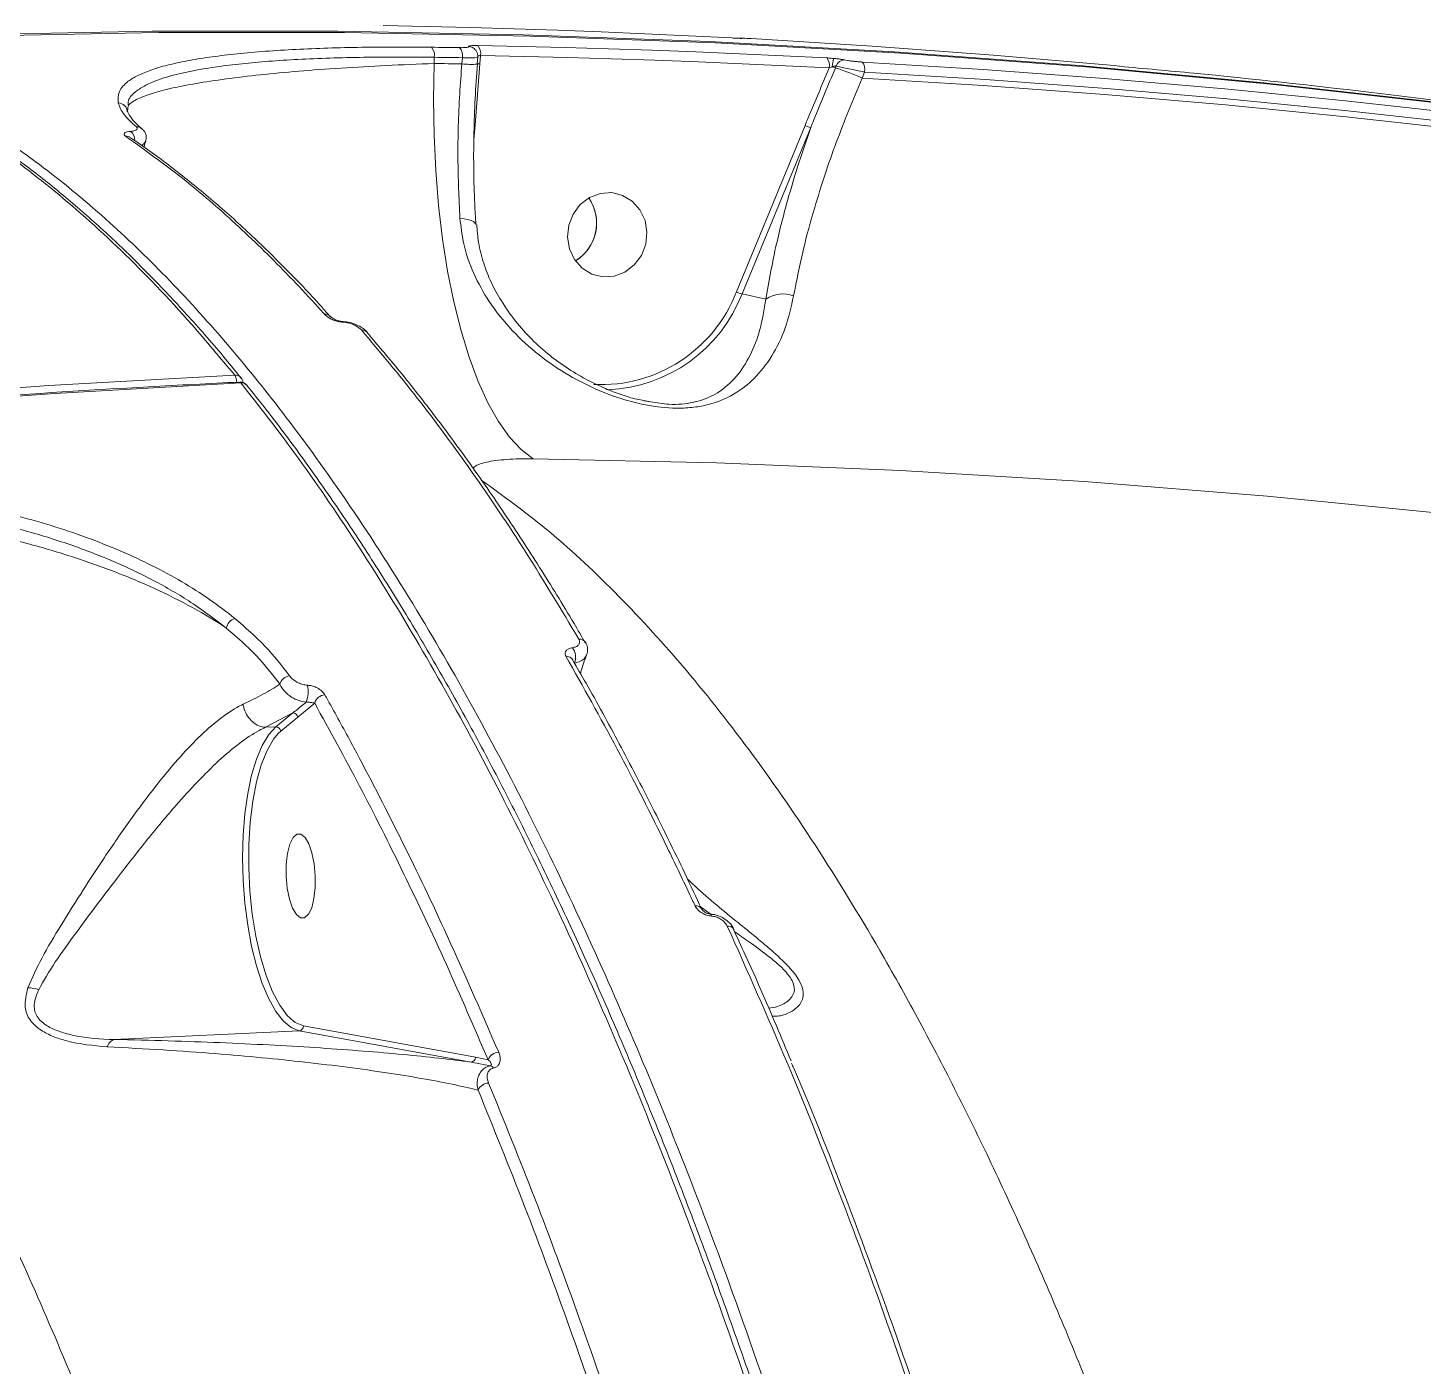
# Model space of a CAD drawing. Header units: millimetres. Extents: x -8607 to 7621, y -5747 to 4382.
# Drawn here: x 4981.1 to 5129.4, y 887.8 to 1030.1 of the extents above; entities that cross this region are included whole.
import ezdxf

# ---------------------------------------------------------------- set-up
doc = ezdxf.new("R2010")
doc.units = ezdxf.units.MM
doc.layers.add('DIKOM_ОБЪЕКТ', color=7, linetype='Continuous')

msp = doc.modelspace()

# ---------------------------------------------------------------- linework, layer by layer
at = {"layer": 'DIKOM_ОБЪЕКТ', "color": 7, "linetype": 'Continuous', "lineweight": 15}
for p, q in [((5056.906, 1029.002), (5056.992, 1029.001)), ((5024.315, 1026.978), (5024.325, 1026.319)), ((5027.258, 1026.278), (5027.313, 1026.935)), ((5029.157, 1026.278), (5028.655, 1019.798)), ((5028.884, 1026.252), (5028.882, 1026.248)), ((5028.884, 1026.252), (5028.948, 1027.012)), ((5029.231, 1027.165), (5029.157, 1026.278)), ((5067.048, 1026.066), (5066.961, 1025.854)), ((5070.062, 1025.411), (5069.796, 1024.766)), ((4991.733, 1021.55), (4991.692, 1021.163)), ((4993.281, 1019.343), (4993.24, 1019.38)), ((5028.655, 1019.798), (5028.526, 1018.251)), ((5056.434, 1002.036), (5063.735, 1019.73)), ((5064.336, 1019.504), (5057.035, 1001.81)), ((5059.57, 1001.276), (5057.035, 1001.81)), ((5013.301, 999.39), (5013.284, 999.409)), ((5014.677, 998.866), (5014.596, 998.871)), ((5017.227, 997.715), (5017.26, 997.674)), ((5003.783, 992.896), (5003.797, 992.878)), ((5004.461, 992.057), (5004.448, 992.073)), ((5046.61, 990.448), (5047.321, 990.352)), ((5040.388, 964.781), (5040.415, 964.73)), ((5011.611, 958.308), (5009.823, 956.808)), ((5009.289, 957.268), (5006.382, 955.735)), ((5007.477, 955.787), (5009.289, 957.268)), ((5009.823, 956.808), (5008.011, 955.327)), ((5006.382, 955.735), (5006.378, 955.735)), ((5006.382, 955.735), (5007.477, 955.787)), ((5008.011, 955.327), (5007.726, 955.061)), ((5053.656, 935.911), (5052.6, 936.684)), ((5052.754, 936.404), (5052.764, 936.382)), ((5053.66, 935.889), (5053.654, 935.89)), ((5056.173, 934.253), (5056.196, 934.195)), ((5010.411, 923.984), (5028.694, 920.659)), ((4990.306, 922.538), (5009.952, 923.464)), ((5028.234, 920.138), (5009.952, 923.464)), ((5030.291, 919.757), (5028.234, 920.138)), ((5028.694, 920.659), (5030.044, 920.398))]:
    msp.add_line(p, q, dxfattribs=at)
at = {"layer": 'DIKOM_ОБЪЕКТ', "color": 7, "linetype": 'Continuous', "lineweight": 15, "flags": 128}
for points in [[(4954.836, 1028.65), (4974.588, 1029.38), (4994.339, 1029.745), (5014.084, 1029.745), (5033.817, 1029.38), (5053.531, 1028.649), (5073.221, 1027.554), (5092.881, 1026.094), (5112.505, 1024.269), (5132.087, 1022.081), (5151.621, 1019.53), (5171.101, 1016.616), (5190.521, 1013.342), (5209.875, 1009.706), (5223.55, 1006.912)], [(5230.809, 1005.358), (5229.852, 1005.566), (5210.569, 1009.56), (5191.215, 1013.195), (5171.795, 1016.47), (5152.315, 1019.383), (5132.781, 1021.935), (5113.199, 1024.123), (5093.575, 1025.947), (5073.915, 1027.408), (5054.225, 1028.503), (5034.511, 1029.234), (5014.778, 1029.599), (4995.033, 1029.599), (4975.282, 1029.234), (4955.53, 1028.503)], [(5055.976, 1029.032), (5051.342, 1029.268), (5046.708, 1029.484), (5042.072, 1029.679), (5037.435, 1029.855), (5032.797, 1030.01), (5028.158, 1030.144), (5023.518, 1030.259), (5018.876, 1030.353)], [(5024.019, 1028.044), (5024.394, 1028.039), (5024.769, 1028.034), (5025.145, 1028.029), (5025.52, 1028.024), (5025.895, 1028.019), (5026.27, 1028.013), (5026.645, 1028.008), (5027.02, 1028.002)], [(5028.938, 1028.232), (5033.58, 1028.137), (5038.22, 1028.023), (5042.859, 1027.888), (5047.497, 1027.733), (5052.134, 1027.558), (5056.77, 1027.362), (5061.405, 1027.147), (5066.038, 1026.911)], [(5097.193, 1026.047), (5096.575, 1026.105), (5083.733, 1027.213), (5070.877, 1028.166), (5058.007, 1028.963)], [(5024.325, 1026.319), (5024.249, 1022.501), (5024.3, 1018.691), (5024.477, 1014.924), (5024.778, 1011.234), (5025.202, 1007.656), (5025.745, 1004.22), (5026.4, 1000.96), (5027.163, 997.904), (5028.027, 995.081), (5028.982, 992.516), (5030.022, 990.233), (5031.136, 988.252), (5032.314, 986.591), (5033.545, 985.266), (5034.819, 984.289)], [(5027.313, 1026.935), (5026.938, 1026.941), (5026.564, 1026.947), (5026.189, 1026.952), (5025.814, 1026.958), (5025.439, 1026.963), (5025.064, 1026.968), (5024.69, 1026.973), (5024.315, 1026.978)], [(5024.325, 1026.319), (5024.692, 1026.315), (5025.059, 1026.31), (5025.425, 1026.305), (5025.792, 1026.3), (5026.158, 1026.294), (5026.525, 1026.289), (5026.892, 1026.283), (5027.258, 1026.278)], [(5066.3, 1025.845), (5061.671, 1026.08), (5057.04, 1026.296), (5052.408, 1026.491), (5047.775, 1026.666), (5043.14, 1026.821), (5038.505, 1026.956), (5033.869, 1027.07), (5029.231, 1027.165)], [(5069.804, 1026.476), (5082.674, 1025.679), (5095.531, 1024.726), (5108.372, 1023.617), (5121.197, 1022.353), (5134.004, 1020.933), (5146.79, 1019.357), (5159.555, 1017.627), (5172.297, 1015.742)], [(5172.47, 1014.685), (5159.739, 1016.569), (5146.984, 1018.298), (5134.208, 1019.872), (5121.412, 1021.291), (5108.598, 1022.554), (5095.767, 1023.662), (5082.921, 1024.614), (5070.062, 1025.411)], [(5069.796, 1024.766), (5082.682, 1023.97), (5095.554, 1023.018), (5108.412, 1021.91), (5121.252, 1020.645), (5134.075, 1019.224), (5146.877, 1017.647), (5159.658, 1015.914), (5172.415, 1014.026)], [(5046.8, 1007.106), (5046.932, 1008.379), (5046.723, 1009.63), (5046.189, 1010.759), (5045.373, 1011.673), (5044.341, 1012.298), (5043.178, 1012.585), (5041.977, 1012.509), (5040.836, 1012.077), (5039.846, 1011.324), (5039.089, 1010.31), (5038.626, 1009.119), (5038.493, 1007.846), (5038.703, 1006.595), (5039.237, 1005.466), (5040.053, 1004.552), (5041.084, 1003.927), (5042.248, 1003.64), (5043.449, 1003.716), (5044.59, 1004.148), (5045.579, 1004.901), (5046.336, 1005.914), (5046.8, 1007.106)], [(5028.714, 1009.202), (5028.646, 1009.361), (5028.483, 1009.509), (5028.23, 1009.637), (5027.898, 1009.741), (5027.5, 1009.816), (5027.052, 1009.86)], [(5014.658, 998.812), (5014.646, 998.84), (5014.632, 998.862), (5014.619, 998.877), (5014.605, 998.885), (5014.597, 998.886)], [(4844.411, 974.966), (4864.274, 978.401), (4884.142, 981.507), (4904.008, 984.282), (4923.867, 986.726), (4943.713, 988.838), (4963.539, 990.618), (4983.339, 992.064), (5003.108, 993.178)], [(5003.772, 992.357), (4984.003, 991.244), (4964.202, 989.797), (4944.376, 988.017), (4924.531, 985.905), (4904.672, 983.461), (4884.805, 980.686), (4864.937, 977.58), (4845.074, 974.146)], [(5132.278, 978.406), (5112.851, 980.323), (5093.385, 981.871), (5073.887, 983.048), (5054.363, 983.854), (5034.819, 984.289)], [(5009.952, 923.464), (5009.11, 923.809), (5008.28, 924.503), (5007.48, 925.532), (5006.727, 926.872), (5006.038, 928.495), (5005.428, 930.366), (5004.909, 932.444), (5004.493, 934.683), (5004.19, 937.036), (5004.005, 939.452), (5003.943, 941.877), (5004.004, 944.259), (5004.189, 946.547), (5004.492, 948.691), (5004.907, 950.645), (5005.425, 952.365), (5006.035, 953.816), (5006.724, 954.965), (5007.477, 955.787)], [(5007.726, 955.061), (5007.243, 954.476), (5006.544, 953.273), (5005.932, 951.748), (5005.421, 949.937), (5005.024, 947.885), (5004.751, 945.641), (5004.607, 943.258), (5004.597, 940.796), (5004.72, 938.312), (5004.974, 935.868), (5005.353, 933.521), (5005.847, 931.33), (5006.444, 929.346), (5007.131, 927.618), (5007.889, 926.187), (5008.702, 925.088), (5009.313, 924.516)], [(5010.593, 944.031), (5010.994, 943.346), (5011.324, 942.384), (5011.558, 941.224), (5011.676, 939.958), (5011.669, 938.691), (5011.537, 937.523), (5011.291, 936.551), (5010.95, 935.853), (5010.544, 935.485), (5010.103, 935.477), (5009.665, 935.829), (5009.265, 936.515), (5008.934, 937.476), (5008.7, 938.637), (5008.582, 939.902), (5008.59, 941.17), (5008.722, 942.337), (5008.968, 943.31), (5009.308, 944.008), (5009.715, 944.376), (5010.155, 944.384), (5010.593, 944.031)], [(5053.783, 935.667), (5053.765, 935.737), (5053.744, 935.795), (5053.721, 935.84), (5053.695, 935.871), (5053.669, 935.887), (5053.66, 935.889)], [(5009.313, 924.516), (5009.55, 924.348), (5010.411, 923.984)]]:
    msp.add_lwpolyline(points, dxfattribs=at)
at = {"layer": 'DIKOM_ОБЪЕКТ', "color": 7, "linetype": 'Continuous', "lineweight": 15}
for centre, radius, start, end in [((5023.108, 1027.218), 1.23, 348.75524, 42.22703), ((5026.11, 1027.178), 1.227, 348.58347, 42.15228), ((5027.947, 1027.16), 0.96, 59.4879, 88.05911), ((5028.041, 1027.412), 1.215, 348.26831, 42.42627), ((5028.236, 1035.376), 9.151, 263.8676, 274.0527), ((5028.865, 1022.51), 3.78, 85.57333, 89.66771), ((5065.153, 1026.128), 1.181, 346.13215, 41.50691), ((5069.016, 1025.924), 2.398, 157.18155, 178.72628), ((5067.936, 1025.755), 0.941, 90.85815, 160.7366), ((5068.909, 1025.695), 1.188, 346.12632, 41.08072), ((5068.081, 1029.512), 3.826, 247.51117, 252.96682), ((5059.185, 1001.36), 25.698, 65.61443, 72.38878), ((4990.713, 1021.144), 0.979, 1.08967, 88.70323), ((4991.359, 1018.178), 1.137, 356.90408, 53.90581), ((4992.671, 1018.687), 0.896, 50.62893, 91.18502), ((5065.577, 1023.716), 4.391, 245.18875, 253.58575), ((4991.535, 1017.748), 0.848, 55.17523, 92.42021), ((5036.901, 1009.338), 4.678, 301.22037, 34.96653), ((5036.961, 1009.365), 4.614, 345.85505, 35.12163), ((5036.935, 1009.293), 4.622, 301.15077, 346.79692), ((5042.056, 1007.583), 15.41, 267.14588, 338.90395), ((5042.111, 1007.627), 16.018, 272.50464, 338.70593), ((5058.276, 1006.022), 4.391, 245.18875, 253.58575), ((5061.378, 998.555), 3.267, 69.60772, 123.61607), ((5012.688, 998.859), 0.811, 42.67366, 93.35293), ((5016.627, 997.181), 0.804, 41.63819, 93.4687), ((5003.172, 992.382), 0.798, 40.11437, 94.5879), ((5001.783, 992.36), 1.557, 2.70602, 31.66972), ((5003.668, 991.447), 1, 38.77464, 92.74301), ((5003.616, 992.265), 0.181, 30.64257, 88.50467), ((5003.833, 991.556), 0.803, 40.03859, 94.41032), ((5003.007, 992.265), 1, 7.18265, 39.11395), ((5003.564, 965.999), 1.384, 108.19068, 167.67246), ((5037.672, 963.186), 1.668, 337.93085, 37.32789), ((5039.76, 964.375), 0.748, 32.898, 95.58722), ((5038.396, 962.552), 0.74, 30.1532, 96.00572), ((5009.088, 959.977), 1.229, 96.45786, 164.1863), ((5007.363, 959.576), 3.552, 340.90996, 10.25192), ((5012.749, 958.01), 1.177, 92.71966, 165.29219), ((5009.298, 956.739), 0.53, 7.57107, 90.98517), ((5007.486, 955.257), 0.53, 7.57012, 90.98517), ((5052.136, 936.055), 0.71, 29.41799, 97.61447), ((5055.556, 933.901), 0.71, 29.72727, 97.48844), ((4981.113, 924.685), 3.348, 69.7468, 89.77187), ((5009.911, 923.962), 0.5, 274.68238, 2.49847), ((5031.202, 919.94), 1.245, 91.42985, 158.38724), ((5028.194, 920.637), 0.5, 274.68028, 2.49955), ((5030.18, 919.258), 0.511, 29.89282, 77.43778), ((5030.136, 916.644), 1.269, 91.73456, 155.73491)]:
    msp.add_arc(centre, radius, start, end, dxfattribs=at)
for points, knots in [([(4955.53, 1028.503), (4957.116, 1028.114), (4961.275, 1027.092), (4968.014, 1024.436), (4975.527, 1020.396), (4982.807, 1015.391), (4989.643, 1009.717), (4996.221, 1003.339), (5002.468, 996.433), (5009.016, 988.297), (5015.832, 978.775), (5022.752, 967.891), (5029.334, 956.373), (5035.402, 944.674), (5041.134, 932.587), (5046.479, 920.341), (5051.978, 906.695), (5057.581, 891.539), (5063.129, 875.051), (5068.271, 858.316), (5072.885, 841.912), (5077.125, 825.479), (5080.967, 809.274), (5084.745, 791.896), (5088.412, 773.313), (5091.851, 753.84), (5094.889, 734.541), (5097.473, 716.031), (5099.708, 697.849), (5101.6, 680.238), (5103.364, 661.131), (5104.925, 640.529), (5106.17, 618.843), (5107.01, 597.706), (5107.468, 577.746), (5107.596, 558.435), (5107.429, 539.998), (5106.949, 520.571), (5106.092, 500.228), (5104.808, 479.433), (5103.191, 459.523), (5101.332, 441.046), (5099.226, 423.47), (5096.926, 406.975), (5094.373, 390.806), (5092.458, 380.441), (5091.481, 375.157)], [0, 0, 0, 0, 0.0156509, 0.0410528, 0.0664547, 0.0899044, 0.1133542, 0.1348277, 0.1563011, 0.1771003, 0.2025022, 0.227904, 0.2513538, 0.2748036, 0.2962771, 0.3177505, 0.3385497, 0.3639515, 0.3893534, 0.4128032, 0.436253, 0.4577264, 0.4791999, 0.4999991, 0.5244807, 0.5489623, 0.5715463, 0.5941304, 0.614795, 0.6354597, 0.6554668, 0.6808687, 0.7062706, 0.7297205, 0.7531703, 0.7746438, 0.7961173, 0.8169165, 0.8423185, 0.8677204, 0.8911702, 0.9146201, 0.9360936, 0.9575671, 0.9783663, 1, 1, 1, 1]), ([(4994.186, 1025.607), (4994.196, 1025.611), (4994.675, 1025.81), (4995.938, 1026.147), (4997.973, 1026.607), (5000.344, 1026.995), (5002.987, 1027.323), (5005.942, 1027.594), (5009.146, 1027.802), (5012.554, 1027.951), (5016.157, 1028.041), (5019.974, 1028.079), (5022.668, 1028.056), (5024.019, 1028.044)], [0, 0, 0, 0, 0.0021562, 0.1024724, 0.2035308, 0.3013317, 0.3998193, 0.5004707, 0.6018686, 0.699635, 0.7980821, 0.8986718, 1, 1, 1, 1]), ([(5027.02, 1028.002), (5027.173, 1028.001), (5027.479, 1028), (5027.812, 1028.023), (5028.001, 1028.06), (5028.016, 1028.096), (5027.984, 1028.117), (5027.979, 1028.12)], [0, 0, 0, 0, 0.2404748, 0.4810174, 0.7218885, 0.9628789, 1, 1, 1, 1]), ([(5027.979, 1028.12), (5027.975, 1028.122), (5027.943, 1028.143), (5027.958, 1028.178), (5028.147, 1028.214), (5028.48, 1028.235), (5028.785, 1028.233), (5028.938, 1028.232)], [0, 0, 0, 0, 0.0372896, 0.2782363, 0.5190458, 0.7595575, 1, 1, 1, 1]), ([(5028.935, 1027.016), (5028.94, 1027.11), (5028.952, 1027.316), (5028.835, 1027.599), (5028.664, 1027.82), (5028.518, 1027.942), (5028.445, 1027.979), (5028.433, 1027.985)], [0, 0, 0, 0, 0.2371635, 0.5167216, 0.7510589, 0.959557, 1, 1, 1, 1]), ([(5056.618, 1029.002), (5056.565, 1029.004), (5056.383, 1029.012), (5056.145, 1029.024), (5055.976, 1029.032)], [0, 0, 0, 0, 0.28792131, 1, 1, 1, 1]), ([(5056.907, 1028.993), (5056.908, 1028.993), (5056.91, 1028.994), (5056.87, 1028.994), (5056.746, 1028.997), (5056.555, 1029.005), (5056.434, 1029.01)], [0, 0, 0, 0, 0.03857, 0.1996256, 0.4929943, 1, 1, 1, 1]), ([(5056.992, 1029.001), (5057.007, 1028.997), (5057.036, 1028.99), (5056.887, 1028.992), (5056.703, 1028.998), (5056.618, 1029.002)], [0, 0, 0, 0, 0.3509587, 0.7013913, 1, 1, 1, 1]), ([(5057.166, 1029.004), (5057.114, 1029.007), (5057.014, 1029.011), (5056.942, 1029.01), (5056.907, 1029.009)], [0, 0, 0, 0, 0.5198087, 1, 1, 1, 1]), ([(5058.007, 1028.963), (5057.839, 1028.972), (5057.504, 1028.99), (5057.148, 1029.006), (5056.947, 1029.011), (5056.977, 1029.004), (5056.992, 1029.001)], [0, 0, 0, 0, 0.2566213, 0.5136595, 0.7612227, 1, 1, 1, 1]), ([(5003.108, 993.178), (5001.588, 995.001), (4997.6, 999.784), (4991.05, 1006.597), (4983.653, 1013.177), (4976.389, 1018.548), (4969.482, 1022.618), (4964.134, 1025.215), (4961.161, 1026.16), (4960.364, 1026.413)], [0, 0, 0, 0, 0.109686, 0.2877093, 0.4657325, 0.6300749, 0.7944173, 0.9449092, 1, 1, 1, 1]), ([(5003.779, 992.866), (5003.233, 993.546), (5001.399, 995.83), (4998.242, 999.412), (4994.316, 1003.615), (4990.372, 1007.493), (4986.418, 1011.059), (4982.456, 1014.31), (4978.485, 1017.247), (4974.503, 1019.871), (4970.509, 1022.189), (4966.503, 1024.178), (4963.229, 1025.6), (4961.29, 1026.245), (4960.692, 1026.444)], [0, 0, 0, 0, 0.0394304, 0.1324214, 0.2254332, 0.3180691, 0.4102611, 0.5021043, 0.5936913, 0.6851121, 0.7764549, 0.867807, 0.959237, 1, 1, 1, 1]), ([(4991.738, 1021.385), (4991.739, 1021.548), (4991.739, 1021.948), (4992.655, 1022.538), (4994.225, 1023.144), (4996.308, 1023.691), (4998.937, 1024.207), (5002.109, 1024.685), (5005.767, 1025.12), (5009.861, 1025.507), (5014.361, 1025.839), (5019.177, 1026.118), (5022.611, 1026.252), (5024.325, 1026.319)], [0, 0, 0, 0, 0.07343428, 0.18026146, 0.27105181, 0.36212307, 0.45291325, 0.54401389, 0.63539857, 0.72649917, 0.81757148, 0.9089276, 1, 1, 1, 1]), ([(5024.315, 1026.978), (5021.77, 1026.994), (5017.92, 1027.019), (5013.191, 1026.901), (5008.716, 1026.713), (5004.685, 1026.406), (5001.191, 1025.98), (4998.089, 1025.471), (4995.589, 1024.838), (4993.737, 1024.084), (4992.53, 1023.34), (4991.784, 1022.622), (4991.772, 1022.059), (4991.769, 1021.898)], [0, 0, 0, 0, 0.1398613, 0.2116148, 0.2838958, 0.4237568, 0.4955309, 0.5678386, 0.7071837, 0.778691, 0.8507274, 0.9574144, 1, 1, 1, 1]), ([(5027.052, 1009.86), (5026.953, 1011.983), (5026.753, 1016.29), (5026.918, 1021.876), (5027.176, 1025.215), (5027.258, 1026.278)], [0, 0, 0, 0, 0.3984801, 0.8085148, 1, 1, 1, 1]), ([(5028.913, 1027.015), (5028.916, 1027.002), (5028.924, 1026.967), (5028.621, 1026.932), (5028.078, 1026.915), (5027.568, 1026.929), (5027.313, 1026.935)], [0, 0, 0, 0, 0.1642713, 0.4429803, 0.7214488, 1, 1, 1, 1]), ([(5029.231, 1027.165), (5029.18, 1027.16), (5029.078, 1027.149), (5028.962, 1027.123), (5028.927, 1027.102), (5028.909, 1027.091)], [0, 0, 0, 0, 0.3326321, 0.6661592, 1, 1, 1, 1]), ([(5066.038, 1026.911), (5066.109, 1026.907), (5066.356, 1026.893), (5066.618, 1026.87), (5066.805, 1026.854)], [0, 0, 0, 0, 0.2879215, 1, 1, 1, 1]), ([(5066.805, 1026.854), (5066.94, 1026.84), (5067.233, 1026.81), (5067.64, 1026.755), (5067.828, 1026.716), (5067.922, 1026.696)], [0, 0, 0, 0, 0.2986226, 0.6490483, 1, 1, 1, 1]), ([(5067.922, 1026.696), (5068.016, 1026.676), (5068.204, 1026.637), (5068.638, 1026.577), (5069.132, 1026.524), (5069.534, 1026.492), (5069.752, 1026.479), (5069.804, 1026.476)], [0, 0, 0, 0, 0.2249539, 0.4495811, 0.6803277, 0.9238133, 1, 1, 1, 1]), ([(4990.735, 1022.123), (4990.717, 1022.534), (4990.68, 1023.363), (4991.56, 1024.313), (4992.76, 1025.058), (4993.713, 1025.425), (4994.186, 1025.607)], [0, 0, 0, 0, 0.30221, 0.6094087, 0.8061952, 1, 1, 1, 1]), ([(5028.753, 1009.221), (5028.704, 1009.951), (5028.581, 1011.811), (5028.503, 1014.917), (5028.506, 1018.5), (5028.633, 1022.134), (5028.772, 1024.728), (5028.9, 1026.091), (5028.915, 1026.245)], [0, 0, 0, 0, 0.1343899, 0.3424902, 0.5521571, 0.7626804, 0.9731763, 1, 1, 1, 1]), ([(5063.735, 1019.73), (5063.848, 1020.005), (5064.696, 1022.046), (5065.556, 1024.082), (5066.3, 1025.845)], [0, 0, 0, 0, 0.1343653, 1, 1, 1, 1]), ([(5066.961, 1025.854), (5066.191, 1024.013), (5065.307, 1021.899), (5064.448, 1019.778), (5064.336, 1019.504)], [0, 0, 0, 0, 0.8707687, 1, 1, 1, 1]), ([(5066.618, 1025.977), (5066.541, 1025.948), (5066.431, 1025.906), (5066.33, 1025.859), (5066.3, 1025.845)], [0, 0, 0, 0, 0.7053791, 1, 1, 1, 1]), ([(5067.048, 1026.066), (5067.021, 1026.067), (5066.988, 1026.069), (5066.897, 1026.057), (5066.782, 1026.032), (5066.671, 1025.995), (5066.618, 1025.977)], [0, 0, 0, 0, 0.261838, 0.3210036, 0.6715723, 1, 1, 1, 1]), ([(5070.062, 1025.411), (5069.98, 1025.427), (5069.636, 1025.495), (5068.994, 1025.627), (5068.205, 1025.796), (5067.509, 1025.952), (5067.202, 1026.028), (5067.048, 1026.066)], [0, 0, 0, 0, 0.07489081, 0.3151648, 0.54513265, 0.77149545, 1, 1, 1, 1]), ([(5184.731, 1014.347), (5182.925, 1014.671), (5174.972, 1016.096), (5160.817, 1018.309), (5142.272, 1020.983), (5123.678, 1023.303), (5108.647, 1024.983), (5099.805, 1025.775), (5097.185, 1026.009)], [0, 0, 0, 0, 0.0623136, 0.2744004, 0.4864905, 0.6985871, 0.9106933, 1, 1, 1, 1]), ([(5069.796, 1024.766), (5068.849, 1022.484), (5066.928, 1017.856), (5064.929, 1011.746), (5063.429, 1006.274), (5062.837, 1003.252), (5062.517, 1001.617)], [0, 0, 0, 0, 0.2848617, 0.5777505, 0.7715673, 1, 1, 1, 1]), ([(4992.653, 1019.583), (4992.164, 1020.025), (4991.179, 1020.917), (4990.884, 1021.719), (4990.735, 1022.123)], [0, 0, 0, 0, 0.4964926, 1, 1, 1, 1]), ([(4993.298, 1019.356), (4993.24, 1019.399), (4992.822, 1019.716), (4992.33, 1020.246), (4991.859, 1020.891), (4991.713, 1021.247), (4991.703, 1021.372), (4991.702, 1021.375)], [0, 0, 0, 0, 0.0507228, 0.3676363, 0.6805123, 0.99237, 1, 1, 1, 1]), ([(4991.499, 1018.595), (4991.482, 1018.608), (4991.374, 1018.685), (4991.3, 1018.816), (4991.422, 1018.956), (4991.668, 1019.051), (4991.909, 1019.082), (4992.029, 1019.097)], [0, 0, 0, 0, 0.0639347, 0.3885906, 0.6455869, 0.8222987, 1, 1, 1, 1]), ([(4992.029, 1019.097), (4992.154, 1019.113), (4992.404, 1019.144), (4992.664, 1019.244), (4992.812, 1019.392), (4992.71, 1019.515), (4992.653, 1019.583)], [0, 0, 0, 0, 0.1849053, 0.368597, 0.6500906, 1, 1, 1, 1]), ([(4993.624, 1018.073), (4993.654, 1018.146), (4993.745, 1018.366), (4993.687, 1018.76), (4993.5, 1019.138), (4993.328, 1019.298), (4993.24, 1019.379)], [0, 0, 0, 0, 0.1514175, 0.4607886, 0.7253637, 1, 1, 1, 1]), ([(5059.57, 1001.276), (5059.845, 1002.866), (5060.401, 1006.072), (5061.594, 1010.834), (5062.907, 1015.333), (5063.859, 1018.11), (5064.336, 1019.504)], [0, 0, 0, 0, 0.2794484, 0.5634184, 0.7807131, 1, 1, 1, 1]), ([(5012.64, 999.669), (5012.417, 999.918), (5011.301, 1001.16), (5008.391, 1004.287), (5003.878, 1008.739), (4997.952, 1013.963), (4993.808, 1016.938), (4991.499, 1018.595)], [0, 0, 0, 0, 0.0321659, 0.1608352, 0.4182088, 0.675957, 1, 1, 1, 1]), ([(5013.281, 999.376), (5012.961, 999.743), (5011.348, 1001.595), (5008.414, 1004.637), (5004.485, 1008.479), (5000.54, 1011.993), (4996.577, 1015.176), (4993.733, 1017.313), (4992.204, 1018.3), (4992.008, 1018.426)], [0, 0, 0, 0, 0.04607851, 0.23231821, 0.41812287, 0.60326636, 0.78788683, 0.97282257, 1, 1, 1, 1]), ([(4993.633, 1018.072), (4993.576, 1017.933), (4993.502, 1017.755), (4993.253, 1017.634), (4993.197, 1017.606)], [0, 0, 0, 0, 0.7749238, 1, 1, 1, 1]), ([(4993.465, 1017.41), (4993.492, 1017.54), (4993.536, 1017.755), (4993.63, 1017.982), (4993.668, 1018.072)], [0, 0, 0, 0, 0.6006474, 1, 1, 1, 1]), ([(5062.517, 1001.617), (5062.25, 1000.447), (5061.709, 998.068), (5060.269, 995.158), (5058.38, 992.713), (5056.071, 990.954), (5053.661, 990.03), (5051.51, 989.689), (5049.27, 989.627), (5046.727, 989.962), (5044.144, 990.66), (5041.506, 991.636), (5038.537, 993.131), (5035.378, 995.286), (5032.514, 997.895), (5030.177, 1000.812), (5028.44, 1003.963), (5027.385, 1006.962), (5027.152, 1008.99), (5027.052, 1009.86)], [0, 0, 0, 0, 0.0747582, 0.1519095, 0.2273908, 0.3051764, 0.3688496, 0.4010394, 0.4343296, 0.4904571, 0.5278011, 0.5660845, 0.6301027, 0.6957657, 0.7637287, 0.8332237, 0.8928272, 0.9540615, 1, 1, 1, 1]), ([(5047.314, 990.334), (5046.83, 990.421), (5045.78, 990.611), (5044.151, 991.095), (5042.425, 991.771), (5040.536, 992.666), (5038.54, 993.833), (5036.528, 995.289), (5034.639, 996.982), (5032.916, 998.906), (5031.479, 1000.953), (5030.335, 1003.019), (5029.524, 1005.102), (5028.994, 1007.163), (5028.883, 1008.57), (5028.832, 1009.214)], [0, 0, 0, 0, 0.0492704, 0.1069412, 0.1674219, 0.2354768, 0.3193081, 0.4066174, 0.4977552, 0.592039, 0.6880243, 0.7715579, 0.8488848, 0.9308105, 1, 1, 1, 1]), ([(5047.321, 990.352), (5047.979, 990.241), (5049.607, 989.966), (5051.208, 990.147), (5052.949, 990.546), (5054.68, 991.32), (5056.509, 992.964), (5057.947, 995.222), (5059.024, 997.945), (5059.386, 1000.156), (5059.57, 1001.276)], [0, 0, 0, 0, 0.0749044, 0.1850629, 0.204965, 0.3364576, 0.4988244, 0.6665995, 0.8312124, 1, 1, 1, 1]), ([(5014.658, 998.812), (5014.625, 998.814), (5014.47, 998.822), (5014.142, 998.873), (5013.687, 999.003), (5013.087, 999.268), (5012.819, 999.509), (5012.64, 999.669)], [0, 0, 0, 0, 0.0349369, 0.1620442, 0.3362758, 0.5591676, 1, 1, 1, 1]), ([(5014.597, 998.886), (5014.596, 998.886), (5014.553, 998.887), (5014.444, 998.898), (5014.267, 998.928), (5014.034, 998.988), (5013.746, 999.097), (5013.442, 999.259), (5013.301, 999.389), (5013.285, 999.409), (5013.285, 999.409)], [0, 0, 0, 0, 0.0023742, 0.0603564, 0.1331171, 0.2374609, 0.4016614, 0.6482618, 0.9982835, 1, 1, 1, 1]), ([(5016.578, 997.983), (5016.407, 998.141), (5016.153, 998.376), (5015.583, 998.63), (5015.152, 998.754), (5014.839, 998.802), (5014.689, 998.81), (5014.658, 998.812)], [0, 0, 0, 0, 0.4456086, 0.6623372, 0.8364855, 0.9657331, 1, 1, 1, 1]), ([(5017.216, 997.707), (5017.168, 997.766), (5016.951, 998.036), (5016.459, 998.363), (5015.746, 998.678), (5015.139, 998.848), (5014.788, 998.862), (5014.677, 998.866)], [0, 0, 0, 0, 0.0953265, 0.434792, 0.685195, 0.9006474, 1, 1, 1, 1]), ([(5039.687, 965.12), (5037.825, 968.224), (5034.098, 974.438), (5028.362, 982.944), (5022.529, 990.899), (5018.563, 995.62), (5016.578, 997.983)], [0, 0, 0, 0, 0.2488739, 0.4981939, 0.748869, 1, 1, 1, 1]), ([(5040.376, 964.709), (5039.977, 965.401), (5038.374, 968.18), (5035.519, 972.775), (5031.811, 978.486), (5028.055, 983.907), (5024.259, 989.047), (5020.649, 993.651), (5018.288, 996.403), (5017.22, 997.649)], [0, 0, 0, 0, 0.0537942, 0.2159484, 0.3782375, 0.5406259, 0.7030769, 0.8655473, 1, 1, 1, 1]), ([(5003.621, 992.445), (5000.401, 992.283), (4991.065, 991.813), (4975.59, 990.814), (4957.192, 989.356), (4938.773, 987.606), (4920.339, 985.571), (4901.894, 983.249), (4883.443, 980.642), (4864.992, 977.75), (4846.544, 974.574), (4828.106, 971.115), (4809.68, 967.374), (4791.273, 963.351), (4772.89, 959.048), (4754.534, 954.466), (4736.211, 949.605), (4717.925, 944.468), (4699.682, 939.056), (4681.485, 933.37), (4663.341, 927.411), (4645.253, 921.182), (4627.227, 914.683), (4609.266, 907.916), (4591.376, 900.884), (4573.562, 893.588), (4555.827, 886.029), (4538.177, 878.211), (4520.616, 870.134), (4503.149, 861.802), (4485.781, 853.215), (4468.515, 844.377), (4451.357, 835.291), (4434.312, 825.954), (4418.203, 816.856), (4407.827, 810.773), (4403.049, 807.973)], [0, 0, 0, 0, 0.0157718, 0.0457292, 0.0756868, 0.1056445, 0.1356023, 0.1655601, 0.195518, 0.2254759, 0.2554339, 0.2853919, 0.3153499, 0.345308, 0.3752662, 0.4052243, 0.4351825, 0.4651407, 0.495099, 0.5250572, 0.5550155, 0.5849739, 0.6149322, 0.6448906, 0.6748489, 0.7048073, 0.7347657, 0.7647242, 0.7946826, 0.8246411, 0.8545995, 0.884558, 0.9145165, 0.944475, 0.9744335, 1, 1, 1, 1]), ([(5059.064, 270.338), (5060.218, 273.059), (5062.838, 279.24), (5066.747, 289.48), (5070.877, 301.298), (5074.895, 313.989), (5078.861, 327.847), (5082.523, 342.09), (5085.753, 356.075), (5088.529, 369.346), (5091.111, 382.932), (5093.591, 397.464), (5095.946, 413.059), (5098.117, 429.484), (5100.029, 446.351), (5101.665, 463.534), (5102.957, 480.026), (5103.97, 496.171), (5104.754, 512.379), (5105.32, 529.241), (5105.646, 546.843), (5105.708, 565.085), (5105.484, 583.512), (5104.976, 601.985), (5104.236, 619.448), (5103.285, 636.301), (5102.125, 652.904), (5100.705, 669.851), (5099.003, 687.129), (5097.054, 704.326), (5094.667, 722.886), (5091.77, 742.704), (5088.745, 760.869), (5085.965, 776.033), (5083.315, 789.522), (5080.249, 803.986), (5076.638, 819.671), (5072.721, 835.337), (5068.48, 850.953), (5064.004, 866.145), (5059.572, 880.023), (5055.241, 892.627), (5050.652, 905.127), (5045.483, 918.171), (5039.693, 931.562), (5033.699, 944.244), (5027.508, 956.188), (5021.194, 967.252), (5014.785, 977.395), (5008.986, 985.706), (5005.28, 990.432), (5003.772, 992.357)], [0, 0, 0, 0, 0.0156514, 0.0355583, 0.0554997, 0.076825, 0.0981929, 0.1209379, 0.1413137, 0.1591953, 0.1771019, 0.1973257, 0.2175857, 0.238224, 0.2602584, 0.2808448, 0.3014695, 0.3199971, 0.3385524, 0.3587762, 0.3790362, 0.3996746, 0.4217089, 0.4422953, 0.46292, 0.4814476, 0.5000029, 0.5199118, 0.5398551, 0.5599126, 0.5800054, 0.6053449, 0.6307558, 0.6460962, 0.6614524, 0.6813612, 0.7013045, 0.7226339, 0.7440057, 0.7655443, 0.7871266, 0.8050021, 0.8229026, 0.8459797, 0.8690567, 0.8921876, 0.9154829, 0.9388335, 0.9615657, 0.9843493, 1, 1, 1, 1]), ([(5080.718, 804.473), (5080.346, 806.167), (5079.225, 811.27), (5077.259, 819.611), (5074.832, 829.485), (5072.32, 839.162), (5069.728, 848.656), (5067.055, 857.966), (5064.3, 867.096), (5061.462, 876.048), (5058.54, 884.825), (5055.533, 893.43), (5052.442, 901.857), (5049.277, 910.083), (5046.049, 918.073), (5042.769, 925.801), (5039.439, 933.26), (5036.059, 940.455), (5032.628, 947.389), (5029.143, 954.066), (5025.604, 960.486), (5022.01, 966.653), (5018.361, 972.565), (5014.654, 978.229), (5010.887, 983.63), (5007.484, 988.255), (5005.32, 990.954), (5004.445, 992.046)], [0, 0, 0, 0, 0.0205665, 0.0619705, 0.1032229, 0.1443712, 0.1854623, 0.2265434, 0.2676544, 0.3088337, 0.3501283, 0.3915851, 0.4332508, 0.4750546, 0.516759, 0.5582461, 0.5995695, 0.6407764, 0.681914, 0.7230295, 0.7641668, 0.80536, 0.846656, 0.8881012, 0.9297421, 0.9715771, 1, 1, 1, 1]), ([(5034.819, 984.289), (5034.33, 984.29), (5033.341, 984.293), (5032.012, 984.227), (5030.829, 984.11), (5029.855, 983.942), (5029.106, 983.724), (5028.626, 983.496), (5028.511, 983.326), (5028.465, 983.259)], [0, 0, 0, 0, 0.1507313, 0.3052933, 0.4540167, 0.6067172, 0.7521141, 0.9016751, 1, 1, 1, 1]), ([(5029.323, 982.02), (5031.62, 980.359), (5036.364, 976.93), (5043.49, 970.3), (5050.696, 962.483), (5057.818, 953.495), (5064.83, 943.39), (5070.777, 933.696), (5075.7, 924.895), (5079.655, 917.34), (5083.542, 909.421), (5087.338, 901.182), (5091.035, 892.651), (5094.636, 883.829), (5098.152, 874.685), (5101.571, 865.253), (5104.886, 855.555), (5108.621, 843.969), (5112.717, 830.295), (5117.037, 814.53), (5121.075, 798.407), (5124.779, 782.204), (5128.193, 765.803), (5131.302, 749.362), (5134.228, 732.236), (5136.946, 714.435), (5139.413, 696.069), (5141.563, 677.653), (5143.374, 659.49), (5144.879, 641.43), (5146.079, 623.63), (5147.023, 605.386), (5147.687, 586.732), (5148.041, 567.809), (5148.078, 549.15), (5147.812, 531.049), (5147.256, 513.34), (5146.433, 496.162), (5145.355, 479.635), (5144.07, 463.746), (5143.031, 453.596), (5142.512, 448.516)], [0, 0, 0, 0, 0.0295741, 0.0610736, 0.092718, 0.1244627, 0.1563564, 0.1883528, 0.2074512, 0.2265497, 0.2457365, 0.2649233, 0.2838489, 0.3027745, 0.321786, 0.3407975, 0.3596657, 0.3785551, 0.4067544, 0.4350244, 0.4624508, 0.4899422, 0.5163647, 0.5428453, 0.5688813, 0.5971268, 0.6254429, 0.6529138, 0.6804497, 0.7069148, 0.7334378, 0.7595154, 0.787831, 0.8162174, 0.8437562, 0.87136, 0.89789, 0.9244779, 0.9506191, 0.9752864, 1, 1, 1, 1]), ([(4945.944, 980.768), (4948.02, 980.937), (4952.209, 981.277), (4957.949, 981.259), (4962.945, 981), (4967.167, 980.601), (4971.405, 980.021), (4975.572, 979.26), (4979.62, 978.331), (4983.541, 977.235), (4987.358, 975.959), (4990.983, 974.521), (4994.379, 972.942), (4997.536, 971.223), (5000.5, 969.356), (5002.252, 967.996), (5003.132, 967.314)], [0, 0, 0, 0, 0.1013046, 0.2043245, 0.2693234, 0.3347703, 0.4016321, 0.4689837, 0.5341683, 0.5998078, 0.6668825, 0.7344532, 0.7996653, 0.8653309, 0.9324208, 1, 1, 1, 1]), ([(4946.143, 978.867), (4947.886, 978.941), (4951.372, 979.09), (4956.81, 978.976), (4962.332, 978.608), (4967.879, 977.967), (4973.378, 977.068), (4978.757, 975.908), (4983.949, 974.506), (4988.884, 972.882), (4993.487, 971.045), (4997.702, 969.024), (5000.526, 967.404), (5001.94, 966.473), (5002.211, 966.294)], [0, 0, 0, 0, 0.0874426, 0.1748852, 0.2633131, 0.3520184, 0.4404463, 0.5297495, 0.6193385, 0.7086419, 0.7985505, 0.8887507, 0.9786595, 1, 1, 1, 1]), ([(5002.211, 966.294), (5001.073, 967.166), (4998.792, 968.913), (4994.778, 971.258), (4990.391, 973.373), (4985.627, 975.209), (4980.573, 976.765), (4975.293, 978.026), (4969.85, 978.974), (4964.318, 979.616), (4958.47, 979.96), (4952.367, 979.973), (4948.263, 979.637), (4946.211, 979.469)], [0, 0, 0, 0, 0.0883724, 0.177024, 0.2653923, 0.353767, 0.4424254, 0.5308005, 0.6189458, 0.7073715, 0.795519, 0.8977589, 1, 1, 1, 1]), ([(5003.132, 967.314), (5004.248, 966.347), (5006.497, 964.399), (5008.128, 962.27), (5008.949, 961.198)], [0, 0, 0, 0, 0.4964917, 1, 1, 1, 1]), ([(5007.905, 960.312), (5007.114, 961.346), (5005.519, 963.429), (5003.319, 965.335), (5002.211, 966.294)], [0, 0, 0, 0, 0.4964828, 1, 1, 1, 1]), ([(5038.319, 963.288), (5038.304, 963.317), (5038.236, 963.445), (5038.21, 963.667), (5038.335, 963.915), (5038.596, 964.107), (5038.864, 964.167), (5038.998, 964.198)], [0, 0, 0, 0, 0.07334, 0.3225289, 0.5550505, 0.7773837, 1, 1, 1, 1]), ([(5038.998, 964.198), (5039.134, 964.228), (5039.406, 964.289), (5039.67, 964.483), (5039.799, 964.734), (5039.773, 964.959), (5039.703, 965.09), (5039.687, 965.12)], [0, 0, 0, 0, 0.2210992, 0.4418507, 0.6744982, 0.9251297, 1, 1, 1, 1]), ([(5040.489, 963.442), (5040.517, 963.49), (5040.648, 963.724), (5040.611, 964.208), (5040.522, 964.621), (5040.389, 964.773), (5040.383, 964.78)], [0, 0, 0, 0, 0.1166338, 0.5676397, 0.9804952, 1, 1, 1, 1]), ([(5052.042, 936.759), (5051.846, 937.177), (5050.867, 939.269), (5048.137, 944.951), (5043.79, 953.55), (5040.144, 960.04), (5038.319, 963.288)], [0, 0, 0, 0, 0.0441427, 0.2207211, 0.6100162, 1, 1, 1, 1]), ([(5052.746, 936.373), (5052.147, 937.664), (5050.419, 941.388), (5047.502, 947.27), (5044.002, 954.006), (5041.173, 959.217), (5039.496, 962.093), (5039.018, 962.913)], [0, 0, 0, 0, 0.1354711, 0.3905613, 0.6450416, 0.8988096, 1, 1, 1, 1]), ([(5040.485, 963.445), (5040.441, 963.335), (5040.333, 963.066), (5039.897, 962.739), (5039.445, 962.62), (5039.218, 962.559)], [0, 0, 0, 0, 0.2550984, 0.6243023, 1, 1, 1, 1]), ([(5039.87, 961.442), (5039.883, 961.509), (5040.011, 962.152), (5040.285, 962.832), (5040.53, 963.441)], [0, 0, 0, 0, 0.1039192, 1, 1, 1, 1]), ([(5008.949, 961.198), (5009.064, 961.064), (5009.29, 960.796), (5009.797, 960.484), (5010.34, 960.271), (5010.69, 960.228), (5010.858, 960.208)], [0, 0, 0, 0, 0.2974636, 0.5890265, 0.8028446, 1, 1, 1, 1]), ([(5004.002, 958.191), (5004.731, 958.543), (5006.196, 959.25), (5007.334, 959.957), (5007.905, 960.312)], [0, 0, 0, 0, 0.4978686, 1, 1, 1, 1]), ([(5010.72, 958.414), (5010.454, 958.454), (5009.916, 958.536), (5009.09, 958.939), (5008.342, 959.54), (5008.05, 960.056), (5007.905, 960.312)], [0, 0, 0, 0, 0.2146917, 0.4348049, 0.7188263, 1, 1, 1, 1]), ([(5010.858, 960.208), (5010.9, 960.205), (5011.082, 960.192), (5011.445, 960.115), (5011.936, 959.912), (5012.406, 959.591), (5012.595, 959.324), (5012.694, 959.185)], [0, 0, 0, 0, 0.0490732, 0.2179129, 0.4266715, 0.7022436, 1, 1, 1, 1]), ([(4981.127, 928.033), (4981.587, 929.086), (4982.51, 931.195), (4984.554, 934.543), (4986.671, 937.958), (4989.027, 941.565), (4991.659, 945.421), (4994.315, 949.022), (4996.774, 952.029), (4999, 954.447), (5001.208, 956.448), (5002.876, 957.625), (5003.78, 958.08), (5004.002, 958.191)], [0, 0, 0, 0, 0.10714, 0.2145791, 0.3113467, 0.4080923, 0.5217533, 0.6352953, 0.7192625, 0.8031761, 0.88782, 0.9724046, 1, 1, 1, 1]), ([(5004.002, 958.191), (5004.009, 958.149), (5004.036, 957.978), (5004.149, 957.539), (5004.454, 956.901), (5005.004, 956.275), (5005.675, 955.839), (5006.144, 955.77), (5006.378, 955.735)], [0, 0, 0, 0, 0.0343037, 0.1364982, 0.3523745, 0.5682499, 0.784125, 1, 1, 1, 1]), ([(5009.289, 957.268), (5009.403, 957.357), (5009.889, 957.734), (5010.36, 958.119), (5010.72, 958.414)], [0, 0, 0, 0, 0.2343149, 1, 1, 1, 1]), ([(5011.611, 958.308), (5011.544, 958.325), (5011.418, 958.356), (5011.186, 958.389), (5010.982, 958.408), (5010.843, 958.414), (5010.768, 958.415), (5010.735, 958.414), (5010.72, 958.414)], [0, 0, 0, 0, 0.34824177, 0.64915466, 0.84447694, 0.93419668, 0.96959542, 1, 1, 1, 1]), ([(5030.044, 920.398), (5028.573, 923.801), (5025.629, 930.613), (5021.065, 940.285), (5016.404, 949.591), (5013.21, 955.401), (5011.611, 958.308)], [0, 0, 0, 0, 0.24914418, 0.49862815, 0.74914136, 1, 1, 1, 1]), ([(5012.694, 959.185), (5012.9, 958.816), (5013.932, 956.973), (5016.597, 952.087), (5020.637, 944.251), (5025.797, 933.545), (5029.248, 925.606), (5031.171, 921.184)], [0, 0, 0, 0, 0.03216595, 0.1608352, 0.41820876, 0.67595696, 1, 1, 1, 1]), ([(5006.378, 955.735), (5006.378, 955.735), (5006.163, 955.637), (5005.268, 955.188), (5003.616, 954.096), (5001.398, 952.221), (4999.14, 949.978), (4996.606, 947.177), (4993.835, 943.842), (4991.046, 940.277), (4988.511, 936.951), (4986.2, 933.812), (4983.927, 930.752), (4982.823, 928.8), (4982.272, 927.826)], [0, 0, 0, 0, 0.0000129, 0.0265074, 0.1091021, 0.191776, 0.2751715, 0.3586315, 0.4732183, 0.5879368, 0.68627, 0.7846261, 0.8924878, 1, 1, 1, 1]), ([(5051.234, 939.606), (5051.512, 939.337), (5053.203, 937.703), (5055.743, 935.685), (5058.54, 933.399), (5060.485, 931.771), (5062.168, 930.176), (5063.269, 928.682), (5063.67, 927.313), (5063.248, 926.193), (5062.242, 925.422), (5061.191, 925.021), (5060.486, 925.02), (5060.241, 925.02)], [0, 0, 0, 0, 0.0366935, 0.2233542, 0.3023332, 0.3823463, 0.4723054, 0.544432, 0.6166272, 0.7225979, 0.8306061, 0.9409663, 1, 1, 1, 1]), ([(5053.783, 935.667), (5053.612, 935.691), (5053.274, 935.741), (5052.778, 935.97), (5052.347, 936.294), (5052.128, 936.581), (5052.05, 936.741), (5052.042, 936.759)], [0, 0, 0, 0, 0.2147712, 0.4259281, 0.681714, 0.9641494, 1, 1, 1, 1]), ([(5053.654, 935.891), (5053.651, 935.891), (5053.608, 935.891), (5053.501, 935.91), (5053.341, 935.954), (5053.158, 936.034), (5052.969, 936.152), (5052.808, 936.307), (5052.773, 936.371), (5052.754, 936.405)], [0, 0, 0, 0, 0.0074451, 0.1017883, 0.2007888, 0.3323832, 0.5067833, 0.7316372, 1, 1, 1, 1]), ([(5056.159, 934.246), (5056.136, 934.307), (5056.017, 934.612), (5055.607, 935.076), (5054.932, 935.552), (5054.243, 935.834), (5053.814, 935.855), (5053.658, 935.862)], [0, 0, 0, 0, 0.06795048, 0.34341837, 0.60735282, 0.85611478, 1, 1, 1, 1]), ([(5055.464, 934.605), (5055.365, 934.767), (5055.192, 935.053), (5054.74, 935.382), (5054.268, 935.598), (5053.946, 935.643), (5053.783, 935.667)], [0, 0, 0, 0, 0.3292165, 0.5797724, 0.7886019, 1, 1, 1, 1]), ([(5079.491, 871.305), (5077.651, 876.999), (5073.967, 888.404), (5068.073, 904.585), (5061.933, 920.134), (5057.622, 929.777), (5055.464, 934.605)], [0, 0, 0, 0, 0.2482503, 0.4971899, 0.7482385, 1, 1, 1, 1]), ([(5062.247, 920.278), (5061.731, 921.516), (5060.13, 925.366), (5058.098, 929.997), (5056.561, 933.303), (5056.156, 934.175)], [0, 0, 0, 0, 0.2589191, 0.804635, 1, 1, 1, 1]), ([(5059.872, 925.859), (5060.19, 925.913), (5061.009, 926.053), (5062.066, 926.65), (5062.727, 927.583), (5062.471, 928.786), (5061.422, 930.109), (5059.754, 931.496), (5057.935, 932.832), (5056.752, 933.665), (5056.217, 934.043)], [0, 0, 0, 0, 0.1085342, 0.278989, 0.4366535, 0.5397188, 0.6424827, 0.7754474, 0.898299, 1, 1, 1, 1]), ([(4989.547, 921.755), (4988.085, 921.895), (4986.078, 922.087), (4983.795, 922.846), (4982.392, 923.546), (4981.251, 924.57), (4980.643, 926.122), (4980.95, 927.333), (4981.127, 928.033)], [0, 0, 0, 0, 0.3030708, 0.4164281, 0.5295174, 0.6687585, 0.8085436, 1, 1, 1, 1]), ([(4982.272, 927.826), (4982.028, 927.214), (4981.612, 926.17), (4982.097, 924.786), (4983.197, 923.913), (4984.566, 923.337), (4986.851, 922.736), (4988.838, 922.561), (4990.296, 922.537), (4990.297, 922.537)], [0, 0, 0, 0, 0.1886176, 0.3216714, 0.4555546, 0.5677459, 0.6831231, 0.9996832, 1, 1, 1, 1]), ([(5009.263, 334.981), (5010.653, 339.517), (5013.436, 348.601), (5017.275, 363.062), (5020.863, 378.122), (5024.169, 393.838), (5027.184, 410.145), (5029.897, 427.033), (5032.295, 444.439), (5034.245, 461.257), (5035.803, 477.344), (5037.027, 492.613), (5038.018, 508.122), (5038.774, 523.861), (5039.291, 539.794), (5039.565, 555.905), (5039.595, 572.149), (5039.392, 587.354), (5039.015, 601.465), (5038.514, 614.429), (5037.86, 627.367), (5037.056, 640.279), (5036.099, 653.172), (5034.993, 665.986), (5033.744, 678.687), (5032.352, 691.282), (5030.815, 703.799), (5029.131, 716.236), (5027.304, 728.563), (5025.338, 740.744), (5023.239, 752.756), (5021.006, 764.599), (5018.638, 776.278), (5016.147, 787.74), (5013.539, 798.957), (5010.816, 809.934), (5007.97, 820.697), (5004.693, 832.339), (5000.945, 844.739), (4996.68, 857.761), (4992.229, 870.311), (4987.606, 882.341), (4982.821, 893.83), (4977.881, 904.74), (4972.798, 915.122), (4969.297, 921.523), (4967.544, 924.727)], [0, 0, 0, 0, 0.0279517, 0.0559711, 0.0841497, 0.112398, 0.140846, 0.1693659, 0.1980505, 0.2268089, 0.2504876, 0.2742079, 0.2980249, 0.3218842, 0.3458643, 0.3698877, 0.3940102, 0.4181768, 0.4373171, 0.4564794, 0.475545, 0.4946105, 0.5137639, 0.5329172, 0.5518732, 0.5708292, 0.5898716, 0.608914, 0.6280087, 0.6471254, 0.6661455, 0.6851656, 0.7042731, 0.7233807, 0.7422913, 0.7612018, 0.7801984, 0.799195, 0.8241795, 0.8492136, 0.8742975, 0.8994316, 0.9244982, 0.9496151, 0.9747822, 1, 1, 1, 1]), ([(4989.547, 921.755), (4989.561, 921.786), (4989.66, 922.005), (4989.899, 922.373), (4990.158, 922.48), (4990.297, 922.537)], [0, 0, 0, 0, 0.06997706, 0.49784966, 1, 1, 1, 1]), ([(4990.297, 922.537), (4990.298, 922.537), (4990.3, 922.538), (4990.303, 922.538), (4990.305, 922.538), (4990.306, 922.538)], [0, 0, 0, 0, 0.3464404, 0.8179132, 1, 1, 1, 1]), ([(4990.306, 922.538), (4990.528, 922.534), (4992.754, 922.493), (4996.838, 922.387), (5002.305, 922.184), (5007.458, 921.934), (5012.319, 921.643), (5016.851, 921.316), (5021.044, 920.954), (5024.898, 920.564), (5027.121, 920.28), (5028.234, 920.138)], [0, 0, 0, 0, 0.0129742, 0.1299446, 0.2483367, 0.370068, 0.4925879, 0.618001, 0.7440045, 0.8717261, 1, 1, 1, 1]), ([(5028.98, 917.165), (5028.09, 917.372), (5026.267, 917.797), (5023.002, 918.412), (5019.297, 919.015), (5015.173, 919.593), (5010.737, 920.127), (5006.043, 920.614), (5001.035, 921.051), (4995.613, 921.448), (4991.568, 921.653), (4989.547, 921.755)], [0, 0, 0, 0, 0.1079569, 0.2212639, 0.3345713, 0.4497836, 0.564986, 0.6720707, 0.7791293, 0.889621, 1, 1, 1, 1]), ([(5031.171, 921.184), (5031.195, 921.123), (5031.315, 920.817), (5031.372, 920.344), (5031.208, 919.889), (5030.957, 919.624), (5030.735, 919.55), (5030.623, 919.513)], [0, 0, 0, 0, 0.0950988, 0.471968, 0.7157778, 0.8572267, 1, 1, 1, 1]), ([(5028.98, 917.165), (5028.96, 917.256), (5028.854, 917.736), (5028.896, 918.489), (5029.277, 919.185), (5029.744, 919.588), (5030.105, 919.699), (5030.291, 919.757)], [0, 0, 0, 0, 0.0825406, 0.4350699, 0.6772403, 0.8329897, 1, 1, 1, 1]), ([(5030.623, 919.513), (5030.514, 919.477), (5030.297, 919.405), (5030.057, 919.149), (5029.905, 918.711), (5029.963, 918.261), (5030.076, 917.968), (5030.098, 917.912)], [0, 0, 0, 0, 0.1456016, 0.2899617, 0.5320979, 0.9098028, 1, 1, 1, 1]), ([(5030.291, 919.757), (5030.31, 919.764), (5030.346, 919.778), (5030.382, 919.821), (5030.398, 919.909), (5030.327, 920.086), (5030.189, 920.258), (5030.069, 920.374), (5030.044, 920.398)], [0, 0, 0, 0, 0.046106, 0.0901333, 0.2101107, 0.4598286, 0.8891813, 1, 1, 1, 1]), ([(5062.292, 920.034), (5062.373, 919.85), (5064.568, 914.848), (5068.678, 904.176), (5074.609, 888.038), (5078.325, 876.524), (5080.186, 870.759)], [0, 0, 0, 0, 0.0124499, 0.3394743, 0.6692689, 1, 1, 1, 1]), ([(5047.675, 864.81), (5046.223, 869.437), (5043.317, 878.7), (5038.718, 892.009), (5033.959, 904.919), (5030.64, 913.081), (5028.98, 917.165)], [0, 0, 0, 0, 0.2488741, 0.4981941, 0.7488692, 1, 1, 1, 1]), ([(5030.098, 917.912), (5031.747, 913.855), (5035.05, 905.735), (5039.808, 892.84), (5044.433, 879.467), (5047.368, 870.116), (5048.836, 865.436)], [0, 0, 0, 0, 0.2488739, 0.4981939, 0.748869, 1, 1, 1, 1])]:
    msp.add_open_spline(points, degree=3, knots=knots, dxfattribs=at)

doc.saveas('drawing.dxf')
